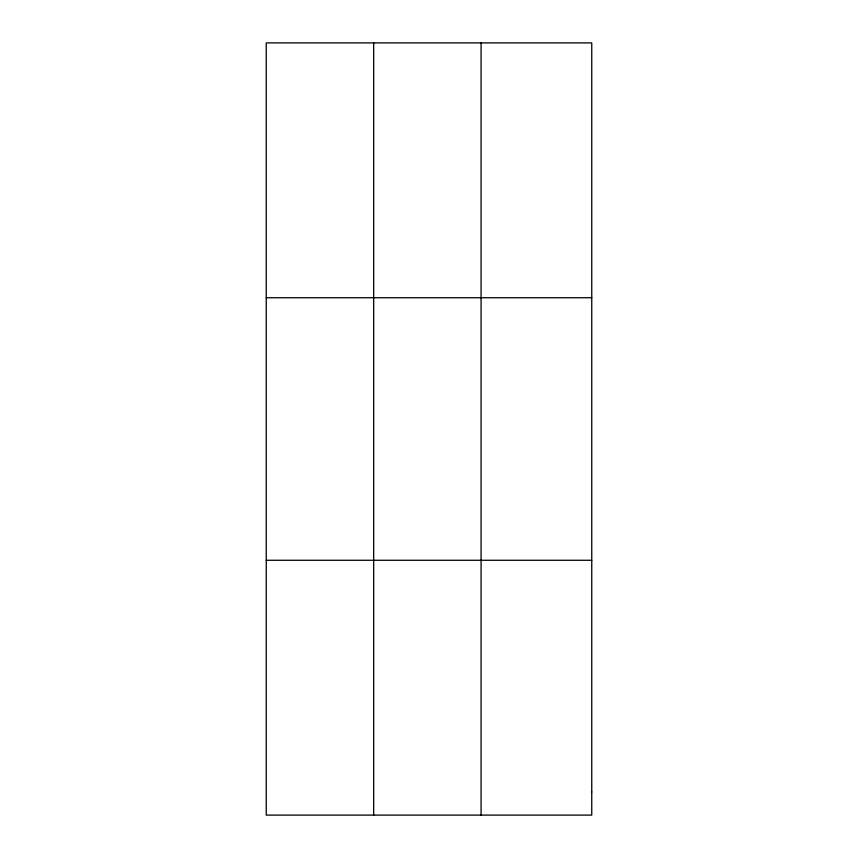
<?xml version="1.0" encoding="UTF-8"?>
<svg xmlns="http://www.w3.org/2000/svg" width="858" height="858" viewBox="0 0 858 858"><rect width="100%" height="100%" fill="white"/><g stroke="black" fill="none" stroke-linecap="round" stroke-linejoin="round"><path stroke-width="1.29" d="M373.67 42.9L373.67 815.1M481.081 42.9L481.081 815.1M266.248 297.726L591.752 297.726M266.248 560.274L591.752 560.274M591.752 791.934L591.752 815.1L266.248 815.1L266.248 42.9L591.752 42.9L591.752 791.934"/></g></svg>
